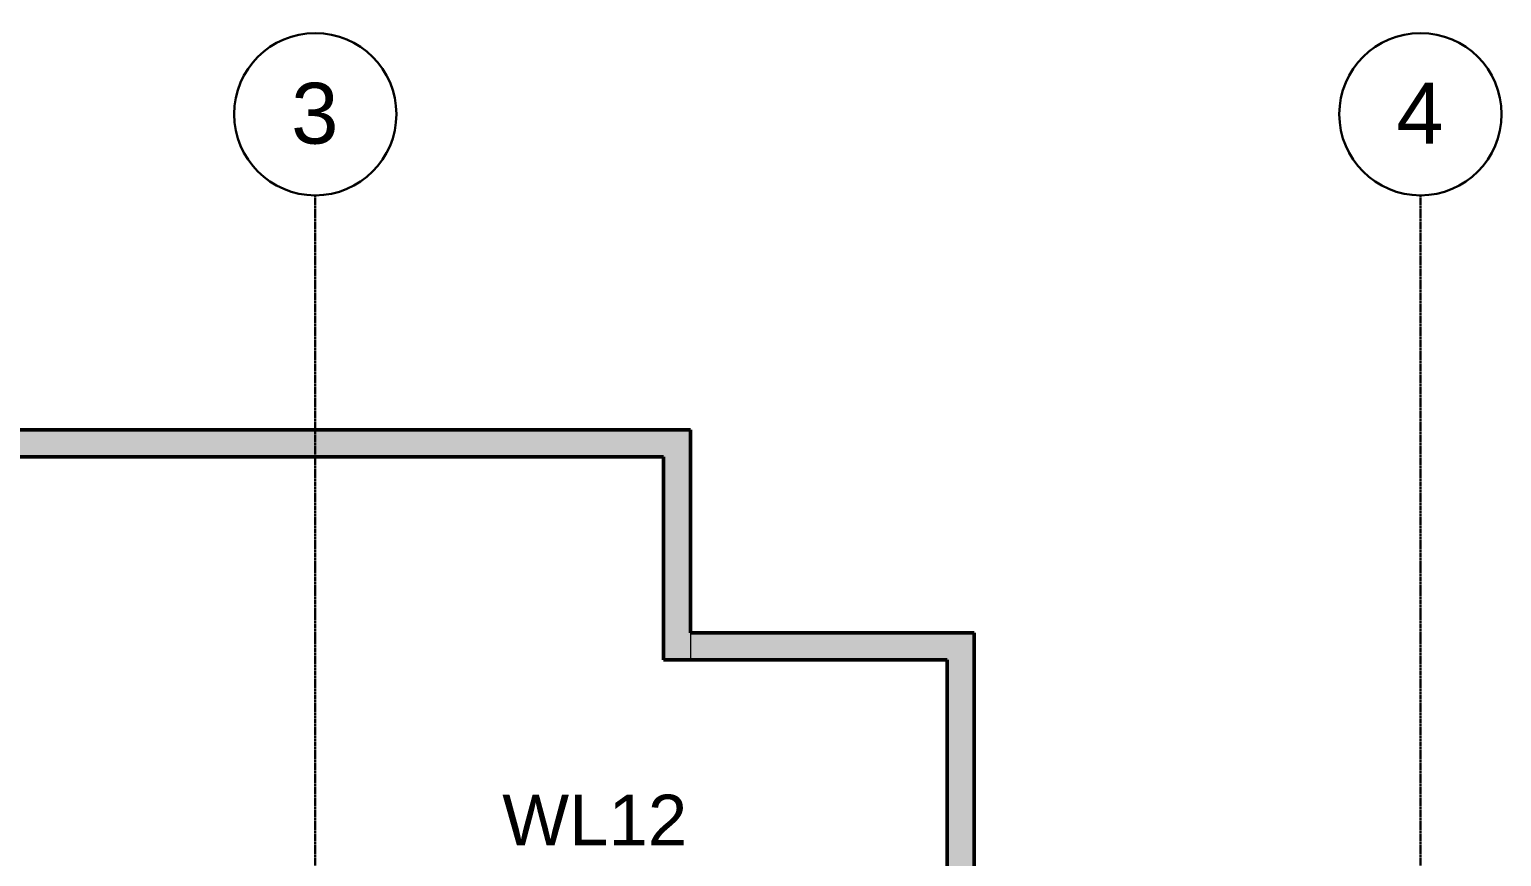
# Model space of a CAD drawing. Header units: inches. Extents: x -4126 to -1814, y 9773 to 12338.
# Drawn here: x -2911.9 to -2476.3, y 12093 to 12337.6 of the extents above; entities that cross this region are included whole.
import ezdxf

# ---------------------------------------------------------------- set-up
doc = ezdxf.new("R2010")
doc.units = ezdxf.units.IN
doc.header["$MEASUREMENT"] = 0
doc.linetypes.add('Grid Line 1_2_', pattern=[0.875, 0.5, -0.125, 0.125, -0.125])
for name, color, linetype, lineweight in [('A-WALL', 113, 'Continuous', 13), ('S-GRID', 1, 'Continuous', 9), ('S-GRID-IDEN', 1, 'Continuous', 30)]:
    doc.layers.add(name, color=color, linetype=linetype, lineweight=lineweight)
doc.layers.add('loads', color=1, linetype='Continuous')
doc.styles.add('Arial', font='arial.ttf', dxfattribs={"height": 18})

# ---------------------------------------------------------------- blocks, each defined once
blk = doc.blocks.new('Grid - Grid Head - Circle-1738874-FRAMING PLAN - 1ST FLOOR')
at = {"layer": 'S-GRID-IDEN'}
for start, end in [(360, 180), (180, 360)]:
    blk.add_arc((0, 0), 0.25, start, end, dxfattribs=at)

msp = doc.modelspace()

# ---------------------------------------------------------------- hatches: boundary and pattern name
at = {"layer": 'A-WALL', "transparency": 33554483}
for points in [[(-2991.441, 12211.189), (-2716.324, 12211.189), (-2716.324, 12219.189), (-3080.324, 12219.189), (-3080.324, 12211.189)], [(-2724.324, 12151.189), (-2716.324, 12151.189), (-2716.324, 12211.189), (-2724.324, 12211.189), (-2724.324, 12159.189)], [(-2715.093, 12151.189), (-2632.324, 12151.189), (-2632.324, 12159.189), (-2716.324, 12159.189), (-2716.324, 12151.189)], [(-2640.324, 12089.689), (-2632.324, 12089.689), (-2632.324, 12151.189), (-2640.324, 12151.189), (-2640.324, 12117.315)]]:
    msp.add_hatch(color=256, dxfattribs=at).paths.add_polyline_path(points, flags=0)

# ---------------------------------------------------------------- linework, layer by layer
at = {"layer": 'A-WALL', "lineweight": 50}
for p, q in [((-3088.324, 12219.189), (-2716.324, 12219.189)), ((-2716.324, 12219.189), (-2716.324, 12159.189)), ((-2724.324, 12211.189), (-3080.324, 12211.189)), ((-2724.324, 12151.189), (-2724.324, 12211.189)), ((-2716.324, 12159.189), (-2632.324, 12159.189)), ((-2632.324, 12159.189), (-2632.324, 12087.189)), ((-2640.324, 12151.189), (-2724.324, 12151.189)), ((-2640.324, 12087.189), (-2640.324, 12151.189))]:
    msp.add_line(p, q, dxfattribs=at)
at = {"layer": 'A-WALL'}
msp.add_line((-2716.324, 12159.189), (-2716.324, 12151.189), dxfattribs=at)
at = {"layer": 'S-GRID', "linetype": 'Grid Line 1_2_', "lineweight": 30}
for p, q in [((-2827.324, 9772.61), (-2827.324, 12288.555)), ((-2500.324, 9772.61), (-2500.324, 12288.555))]:
    msp.add_line(p, q, dxfattribs=at)

# ---------------------------------------------------------------- block references
at = {"layer": 'S-GRID-IDEN', "xscale": 95.99999999999994, "yscale": 95.99999999999994, "zscale": 95.99999999999994}
for p in [(-2827.324, 12312.555), (-2500.324, 12312.555)]:
    msp.add_blockref('Grid - Grid Head - Circle-1738874-FRAMING PLAN - 1ST FLOOR', p, dxfattribs=at)

# ---------------------------------------------------------------- texts
at = {"layer": 'loads', "insert": (-2772, 12111.266), "char_height": 15, "width": 29.92125, "attachment_point": 1, "style": 'Arial'}
msp.add_mtext('WL12', dxfattribs=at)
at = {"layer": 'S-GRID-IDEN', "lineweight": 9, "char_height": 18, "width": 16.968, "attachment_point": 1, "style": 'Arial'}
for s, insert in [('3', (-2834.453, 12321.843)), ('4', (-2507.453, 12321.843))]:
    msp.add_mtext(s, dxfattribs=dict(at, insert=insert))

doc.saveas('drawing.dxf')
